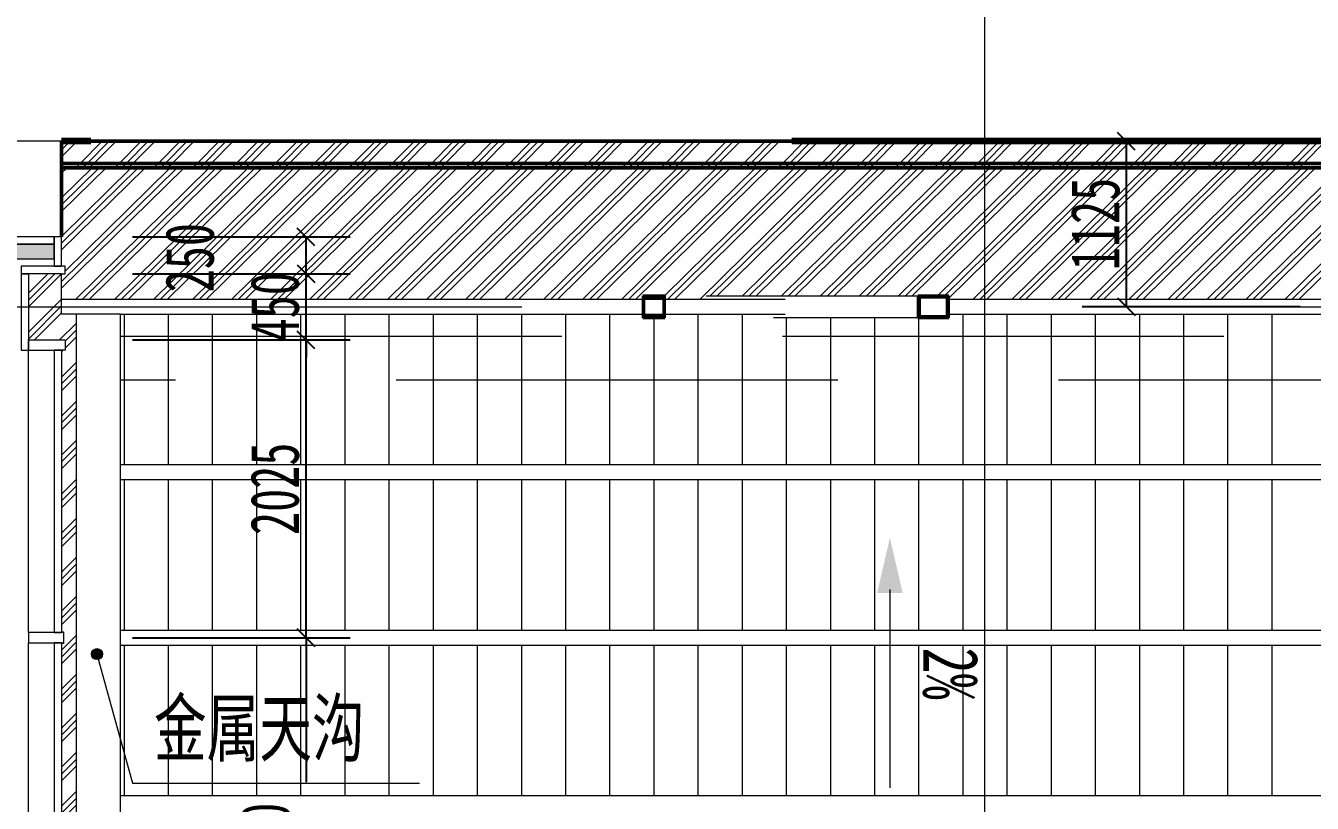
# Model space of a CAD drawing. Header units: millimetres. Extents: x 124696 to 347024, y 412631 to 564609.
# Drawn here: x 212904 to 221647, y 484477 to 489762 of the extents above; entities that cross this region are included whole.
import ezdxf

# ---------------------------------------------------------------- set-up
doc = ezdxf.new("R2010")
doc.units = ezdxf.units.MM
doc.header["$LTSCALE"] = 1500
doc.header["$MEASUREMENT"] = 0
for name, pattern in [('二层平面图$0$Aligning Line', [6.35, 3.175, -3.175]), ('二层平面图$0$IMPORT-216002', [3, 2, -1]), ('二层平面图$0$轴网线_12_3_3_3 mm', [21, 12, -3, 3, -3])]:
    doc.linetypes.add(name, pattern=pattern)
doc.layers.add('0-建筑底图', color=7, linetype='Continuous')
for name, color, linetype, lineweight in [('二层平面图$0$0-1', 7, 'Continuous', 5), ('二层平面图$0$A-LINE', 7, 'Continuous', 9), ('二层平面图$0$A-LINE-1', 7, '二层平面图$0$IMPORT-216002', 9), ('二层平面图$0$A-LINE-4', 7, '二层平面图$0$Aligning Line', 100), ('二层平面图$0$A-NORM-MODEL-1', 9, 'Continuous', 9), ('二层平面图$0$A-ROOF', 241, 'Continuous', 9), ('二层平面图$0$A-ROOF-3', 50, 'Continuous', 50), ('二层平面图$0$A-ROOF-GRID-1', 9, 'Continuous', 9), ('二层平面图$0$A-WALL-2', 170, 'Continuous', 20), ('二层平面图$0$A-WALL-CURT-PANEL-2', 7, 'Continuous', 9), ('二层平面图$0$A-WALL-CURT-PANEL-3', 140, 'Continuous', 9), ('二层平面图$0$A-WALL-CURT-STILE-2', 7, 'Continuous', 9), ('二层平面图$0$A-WALL-CURT-STILE-3', 7, 'Continuous', 9), ('二层平面图$0$ANNO-DIMS', 3, 'Continuous', 15), ('二层平面图$0$ANNO-DOTE-1', 10, '二层平面图$0$轴网线_12_3_3_3 mm', 15), ('二层平面图$0$ANNO-TEXT', 7, 'Continuous', 15), ('二层平面图$0$ANNO-TEXT-2', 210, 'Continuous', 15), ('二层平面图$0$DETAIL-1', 8, 'Continuous', 9), ('二层平面图$0$S-BEAM', 4, 'Continuous', 9), ('二层平面图$0$S-BEAM-1', 7, 'Continuous', 9), ('二层平面图$0$S-BEAM-2', 130, 'Continuous', 35), ('二层平面图$0$S-COLU-1', 250, 'Continuous', 5), ('二层平面图$0$S-COLU-2', 130, 'Continuous', 35), ('二层平面图$0$WALL-HATCH', 252, 'Continuous', 9)]:
    doc.layers.add(name, color=color, linetype=linetype, lineweight=lineweight)
doc.styles.add('二层平面图$0$黑体', font='simhei.ttf', dxfattribs={"width": 0.7, "height": 375})
doc.styles.add('二层平面图$0$黑体_5', font='simhei.ttf', dxfattribs={"width": 0.7, "height": 330})
doc.dimstyles.new('二层平面图$0$直线_2_2mm_黑体_引线_文字在上', dxfattribs={"dimscale": 304.8, "dimtxt": 412.811453, "dimasz": 0.393701, "dimexe": 0.984252, "dimexo": 0.0625, "dimgap": 0.147638, "dimtad": 1, "dimdec": 0, "dimzin": 0, "dimdsep": 46, "dimtxsty": '二层平面图$0$黑体_5', "dimblk1": '二层平面图$0$_Oblique', "dimblk2": '二层平面图$0$_Oblique', "dimsah": 1, "dimcen": 0.09, "dimazin": 0, "dimtfac": 1, "dimtdec": 4, "dimtix": 1, "dimtmove": 0, "dimatfit": 3, "dimfxl": 3.937008, "dimfxlon": 1, "dimtvp": 1, "dimtolj": 1, "dimtzin": 0, "dimarcsym": 2})
doc.dimstyles.new('二层平面图$0$直线_2_2mm_黑体_引线_文字在上_2', dxfattribs={"dimscale": 304.8, "dimtxt": 412.811453, "dimasz": 0.393701, "dimexe": 0.984252, "dimexo": 0.0625, "dimgap": 0.147638, "dimtad": 1, "dimdec": 0, "dimzin": 0, "dimdsep": 46, "dimtxsty": '二层平面图$0$黑体_5', "dimblk1": '二层平面图$0$_Oblique', "dimblk2": '二层平面图$0$_Oblique', "dimsah": 1, "dimcen": 0.09, "dimazin": 0, "dimtfac": 1, "dimtdec": 4, "dimtix": 1, "dimtmove": 2, "dimatfit": 3, "dimfxl": 3.937008, "dimfxlon": 1, "dimtvp": 1, "dimtolj": 1, "dimtzin": 0, "dimarcsym": 2})
pattern_1 = [(45, (0, 0), (-132.58252, 132.58252), []), (45, (46.88, 0), (0, 265.16504), []), (45, (-46.88, 0), (0, 265.16504), [])]

# ---------------------------------------------------------------- blocks, each defined once
blk = doc.blocks.new('二层平面图$0$屋顶檐口1 - 屋顶檐口1-2761451-104-2F')
at = {"layer": '二层平面图$0$A-ROOF-GRID-1'}
h = blk.add_hatch(dxfattribs=at)
h.set_pattern_fill('FP_47', color=256, style=0, pattern_type=2)
h.set_pattern_definition(pattern_1)
h.paths.add_polyline_path([(81754.6, 3375), (96750, 3375), (96750, 32625), (67975, 32625), (67975, 32475), (96600, 32475), (96600, 3525), (63000, 3525), (63000, 3375), (80374, 3375)])
h = blk.add_hatch(dxfattribs=at)
h.set_pattern_fill('FP_47', color=256, style=0, pattern_type=2)
h.set_pattern_definition(pattern_1)
h.paths.add_polyline_path([(74851.5, 3525), (96600, 3525), (96600, 32475), (67975, 32475), (67975, 32445), (96570, 32445), (96570, 3555), (63000, 3555), (63000, 3525), (69329.1, 3525)])
h = blk.add_hatch(dxfattribs=at)
h.set_pattern_fill('FP_66', color=256, style=0, pattern_type=2)
h.set_pattern_definition([(44.517, (0, 1022.05), (-132.58287, 130.36585), []), (44.517, (46.88, 1022.05), (0.00024, 260.73226), []), (44.517, (-46.88, 1022.05), (0.00024, 260.73226), [])])
h.paths.add_polyline_path([(74851.5, 31550), (95675, 31550), (96570, 32445), (67975, 32445), (67975, 31775), (68000, 31775), (68000, 31725), (67975, 31725), (67975, 31550), (71925, 31550), (71925, 31575), (72075, 31575), (72075, 31550), (72359.7, 31550), (72355, 31575), (74006.1, 31575), (74006.1, 31550)])
h.paths.add_polyline_path([(72065, 31550), (72065, 31565), (71935, 31565), (71935, 31550), (72050, 31550)])
at = {"layer": '二层平面图$0$A-ROOF-3'}
for p, q in [((67975, 32475), (67975, 32625)), ((67975, 32625), (96750, 32625)), ((67975, 32445), (67975, 32475)), ((96600, 32475), (67975, 32475)), ((67975, 31975), (67975, 32445)), ((96570, 32445), (67975, 32445))]:
    blk.add_line(p, q, dxfattribs=at)
blk = doc.blocks.new('二层平面图$0$SHS-Roof-center_rvt-1-104-2F')
at = {"layer": '二层平面图$0$A-NORM-MODEL-1'}
for p, q in [((71925, 31550), (67975, 31550)), ((72065, 31550), (71935, 31550)), ((72893.9, 31550), (72075, 31550)), ((95800, 31550), (74006.1, 31550)), ((68375, 31450), (71925, 31450)), ((68400, 31450), (68400, 30425)), ((68700, 31450), (68700, 30425)), ((69000, 31450), (69000, 30425)), ((69300, 31450), (69300, 30425)), ((69600, 31450), (69600, 30425)), ((69900, 31450), (69900, 30425)), ((70200, 31450), (70200, 30425)), ((70500, 31450), (70500, 30425)), ((70800, 31450), (70800, 30425)), ((71100, 31450), (71100, 30425)), ((71400, 31450), (71400, 30425)), ((71700, 31450), (71700, 30425)), ((71935, 31450), (72065, 31450)), ((72000, 31450), (72000, 31435)), ((72000, 31425), (72000, 30425)), ((72075, 31450), (72893.9, 31450)), ((72300, 31450), (72300, 30425)), ((72600, 31450), (72600, 30425)), ((72900, 31425), (72900, 30425)), ((73200, 31425), (73200, 30425)), ((73500, 31425), (73500, 30425)), ((73800, 31425), (73800, 30425)), ((74006.1, 31450), (95800, 31450)), ((74100, 31450), (74100, 30425)), ((74400, 31450), (74400, 30425)), ((74700, 31450), (74700, 30425)), ((75000, 31450), (75000, 30425)), ((75300, 31450), (75300, 30425)), ((75600, 31450), (75600, 30425)), ((75900, 31450), (75900, 30425)), ((76200, 31450), (76200, 30425)), ((95800, 30425), (68375, 30425)), ((68375, 30325), (95800, 30325)), ((68400, 30325), (68400, 29300)), ((68700, 30325), (68700, 29300)), ((69000, 30325), (69000, 29300)), ((69300, 30325), (69300, 29300)), ((69600, 30325), (69600, 29300)), ((69900, 30325), (69900, 29300)), ((70200, 30325), (70200, 29300)), ((70500, 30325), (70500, 29300)), ((70800, 30325), (70800, 29300)), ((71100, 30325), (71100, 29300)), ((71400, 30325), (71400, 29300)), ((71700, 30325), (71700, 29300)), ((72000, 30325), (72000, 29300)), ((72300, 30325), (72300, 29300)), ((72600, 30325), (72600, 29300)), ((72900, 30325), (72900, 29300)), ((73200, 30325), (73200, 29300)), ((73500, 30325), (73500, 29300)), ((73800, 30325), (73800, 29300)), ((74100, 30325), (74100, 29300)), ((74400, 30325), (74400, 29300)), ((74700, 30325), (74700, 29300)), ((75000, 30325), (75000, 29300)), ((75300, 30325), (75300, 29300)), ((75600, 30325), (75600, 29300)), ((75900, 30325), (75900, 29300)), ((76200, 30325), (76200, 29300)), ((95800, 29300), (68375, 29300)), ((68375, 29200), (95800, 29200)), ((68400, 29200), (68400, 28175)), ((68700, 29200), (68700, 28175)), ((69000, 29200), (69000, 28175)), ((69300, 29200), (69300, 28175)), ((69600, 29200), (69600, 28175)), ((69900, 29200), (69900, 28175)), ((70200, 29200), (70200, 28175)), ((70500, 29200), (70500, 28175)), ((70800, 29200), (70800, 28175)), ((71100, 29200), (71100, 28175)), ((71400, 29200), (71400, 28175)), ((71700, 29200), (71700, 28175)), ((72000, 29200), (72000, 28175)), ((72300, 29200), (72300, 28175)), ((72600, 29200), (72600, 28175)), ((72900, 29200), (72900, 28175)), ((73200, 29200), (73200, 28175)), ((73500, 29200), (73500, 28175)), ((73800, 29200), (73800, 28175)), ((74100, 29200), (74100, 28175)), ((74400, 29200), (74400, 28175)), ((74700, 29200), (74700, 28175)), ((75000, 29200), (75000, 28175)), ((75300, 29200), (75300, 28175)), ((75600, 29200), (75600, 28175)), ((75900, 29200), (75900, 28175)), ((76200, 29200), (76200, 28175)), ((95800, 28175), (68375, 28175))]:
    blk.add_line(p, q, dxfattribs=at)
at = {"layer": '二层平面图$0$A-ROOF'}
blk.add_blockref('二层平面图$0$屋顶檐口1 - 屋顶檐口1-2761451-104-2F', (0, 0), dxfattribs=at)
blk = doc.blocks.new('二层平面图$0$S-梁-钢-箱形1 - _-150x150x10x10-V91-104-2F')
at = {"layer": '二层平面图$0$S-BEAM-1'}
h = blk.add_hatch(color=256, dxfattribs=at)
h.paths.add_polyline_path([(74006.1, 31425), (74006.1, 31575), (73793.9, 31575), (73793.9, 31425)])
h.paths.add_polyline_path([(73808.1, 31435), (73808.1, 31565), (73991.9, 31565), (73991.9, 31435)])
for p, q in [((72355, 31575), (73793.9, 31575)), ((73793.9, 31425), (72813.4, 31425))]:
    blk.add_line(p, q, dxfattribs=at)
at = {"layer": '二层平面图$0$S-BEAM-2'}
for p, q in [((74006.1, 31575), (73793.9, 31575)), ((73793.9, 31575), (73793.9, 31425)), ((73808.1, 31435), (73808.1, 31565)), ((73808.1, 31565), (73991.9, 31565)), ((73991.9, 31565), (73991.9, 31435)), ((74006.1, 31425), (74006.1, 31575)), ((73793.9, 31425), (74006.1, 31425)), ((73991.9, 31435), (73808.1, 31435))]:
    blk.add_line(p, q, dxfattribs=at)
blk = doc.blocks.new('二层平面图$0$SHS-Structure-Center_rvt-1-104-2F')
at = {"layer": '二层平面图$0$S-COLU-1'}
h = blk.add_hatch(color=256, dxfattribs=at)
h.paths.add_polyline_path([(72075, 31425), (72075, 31575), (71925, 31575), (71925, 31425)])
h.paths.add_polyline_path([(71935, 31435), (71935, 31565), (72065, 31565), (72065, 31435)])
at = {"layer": '二层平面图$0$S-COLU-2'}
for p, q in [((72075, 31575), (71925, 31575)), ((71925, 31575), (71925, 31425)), ((71935, 31565), (72065, 31565)), ((71935, 31435), (71935, 31565)), ((72065, 31565), (72065, 31435)), ((72075, 31425), (72075, 31575)), ((71925, 31425), (72075, 31425)), ((72065, 31435), (71935, 31435))]:
    blk.add_line(p, q, dxfattribs=at)
at = {"layer": '二层平面图$0$S-BEAM'}
blk.add_blockref('二层平面图$0$S-梁-钢-箱形1 - _-150x150x10x10-V91-104-2F', (0, 0), dxfattribs=at)
blk = doc.blocks.new('二层平面图$0$系统嵌板 - 00S-玻璃-12648446-104-2F')
at = {"layer": '二层平面图$0$A-WALL-CURT-PANEL-3'}
for p, q in [((-960, 0), (-960, -50)), ((960, 0), (955, 0)), ((960, -50), (960, 0)), ((-960, -50), (960, -50))]:
    blk.add_line(p, q, dxfattribs=at)
blk = doc.blocks.new('二层平面图$0$系统嵌板 - 00S-玻璃-V32-104-2F')
at = {"layer": '二层平面图$0$A-WALL-CURT-PANEL-3'}
for p, q in [((-1085, 0), (-1090, 0)), ((-1090, 0), (-1090, -50)), ((1090, 0), (1085, 0)), ((1090, -50), (1090, 0)), ((-1090, -50), (1090, -50))]:
    blk.add_line(p, q, dxfattribs=at)
blk = doc.blocks.new('二层平面图$0$矩形竖梃 - 幕墙龙骨_70_250-V33-104-2F')
at = {"layer": '二层平面图$0$A-WALL-CURT-STILE-3'}
for p, q in [((-35, 225), (35, 225)), ((-35, -14), (-35, 225)), ((35, 225), (35, -14.2))]:
    blk.add_line(p, q, dxfattribs=at)
blk = doc.blocks.new('二层平面图$0$矩形竖梃 - 幕墙龙骨_50_225_隐框-11906410-104-2F')
at = {"layer": '二层平面图$0$A-WALL-CURT-STILE-2'}
blk.add_line((67750, 20285), (67750, 22465), dxfattribs=at)
blk = doc.blocks.new('二层平面图$0$矩形竖梃 - 幕墙龙骨_50_225_隐框-11906434-104-2F')
at = {"layer": '二层平面图$0$A-WALL-CURT-STILE-2'}
blk.add_line((67750, 29285), (67750, 31205), dxfattribs=at)
blk = doc.blocks.new('二层平面图$0$矩形竖梃 - 幕墙龙骨_70_250-V135-104-2F')
at = {"layer": '二层平面图$0$A-WALL-CURT-STILE-3'}
for p, q in [((0, 225), (-70, 225)), ((-70, 225), (-70, 0))]:
    blk.add_line(p, q, dxfattribs=at)
blk = doc.blocks.new('二层平面图$0$系统嵌板 - 深灰色蜂窝铝板-12268435-104-2F')
at = {"layer": '二层平面图$0$A-WALL-CURT-PANEL-3'}
for p, q in [((260, 50), (-260, 50)), ((-260, 50), (-260, 0)), ((-260, 0), (-190, 0)), ((260, 0), (260, 50))]:
    blk.add_line(p, q, dxfattribs=at)
blk = doc.blocks.new('二层平面图$0$系统嵌板 - 深灰色蜂窝铝板-12268436-104-2F')
at = {"layer": '二层平面图$0$A-WALL-CURT-PANEL-3'}
for p, q in [((150, 50), (-150, 50)), ((-150, 50), (-150, 0)), ((-150, 0), (-100, 0)), ((125, 0), (150, 0)), ((150, 0), (150, 50))]:
    blk.add_line(p, q, dxfattribs=at)
blk = doc.blocks.new('二层平面图$0$系统嵌板 - 白色艾特板-12950984-104-2F')
at = {"layer": '二层平面图$0$A-WALL-CURT-PANEL-3'}
for p, q in [((210.5, 0), (-210.5, 0)), ((-210.5, 0), (-210.5, -50)), ((210.5, -50), (210.5, 0)), ((-210.5, -50), (210.5, -50))]:
    blk.add_line(p, q, dxfattribs=at)
blk = doc.blocks.new('二层平面图$0$系统嵌板 - 深灰色蜂窝铝板-11925147-104-2F')
at = {"layer": '二层平面图$0$A-WALL-CURT-PANEL-3'}
for p, q in [((100, 50), (-100, 50)), ((-100, 50), (-100, 0)), ((-100, 0), (100, 0)), ((100, 0), (100, 50))]:
    blk.add_line(p, q, dxfattribs=at)
blk = doc.blocks.new('二层平面图$0$符号排水箭头_虚线 - 排水箭头-5917014-104-2F')
at = {"layer": '二层平面图$0$ANNO-TEXT'}
blk.add_hatch(color=256, dxfattribs=at).paths.add_polyline_path([(2.5, 0.577), (2.5, -0.577), (0, 0)])
at = {"layer": '二层平面图$0$ANNO-TEXT-2'}
blk.add_line((2.339, 0), (11.339, 0), dxfattribs=at)
blk = doc.blocks.new('二层平面图$0$00_引注_规范_ - 00_引注_规范_-5758521-104-2F')
at = {"layer": '二层平面图$0$ANNO-TEXT'}
for p, q in [((0, 0), (8, 0)), ((8, 0), (13, 0))]:
    blk.add_line(p, q, dxfattribs=at)
blk = doc.blocks.new('二层平面图$0$_Oblique')
at = {"color": 0, "linetype": 'ByBlock', "lineweight": -2}
blk.add_line((-0.5, -0.5), (0.5, 0.5), dxfattribs=at)
blk = doc.blocks.new('*D2510')
at = {"layer": '二层平面图$0$ANNO-DIMS', "color": 0, "lineweight": -2, "transparency": 16777216}
for p, q in [((68456.7, 29250), (69937.7, 29250)), ((69637.7, 29250), (69637.7, 28267.6)), ((69637.7, 27000), (69637.7, 27539.1)), ((68456.7, 27000), (69937.7, 27000))]:
    blk.add_line(p, q, dxfattribs=at)
at = {"layer": '二层平面图$0$ANNO-DIMS', "color": 0, "lineweight": -2, "transparency": 16777216, "xscale": 120, "yscale": 120, "zscale": 120}
for p, rotation in [((69637.7, 29250), 90), ((69637.7, 27000), 270)]:
    blk.add_blockref('二层平面图$0$_Oblique', p, dxfattribs=dict(at, rotation=rotation))
at = {"layer": '二层平面图$0$ANNO-DIMS', "color": 0, "transparency": 16777216, "insert": (69195.5, 27500.1), "char_height": 330, "width": 806.422, "attachment_point": 1, "rotation": 90, "line_spacing_factor": 0.872751, "style": '二层平面图$0$黑体_5'}
blk.add_mtext('\\A1;2250', dxfattribs=at)
blk = doc.blocks.new('*D2511')
at = {"layer": '二层平面图$0$ANNO-DIMS', "color": 0, "lineweight": -2, "transparency": 16777216}
for p, q in [((68456.7, 31275), (69937.7, 31275)), ((69637.7, 29250), (69637.7, 31275)), ((68456.7, 29250), (69937.7, 29250))]:
    blk.add_line(p, q, dxfattribs=at)
at = {"layer": '二层平面图$0$ANNO-DIMS', "color": 0, "lineweight": -2, "transparency": 16777216, "xscale": 120, "yscale": 120, "zscale": 120}
for p, rotation in [((69637.7, 31275), 90), ((69637.7, 29250), 270)]:
    blk.add_blockref('二层平面图$0$_Oblique', p, dxfattribs=dict(at, rotation=rotation))
at = {"layer": '二层平面图$0$ANNO-DIMS', "color": 0, "transparency": 16777216, "insert": (69425.8, 30262.5), "char_height": 330, "width": 806.422, "attachment_point": 5, "rotation": 90, "style": '二层平面图$0$黑体_5'}
blk.add_mtext('\\A1;2025', dxfattribs=at)
blk = doc.blocks.new('*D2512')
at = {"layer": '二层平面图$0$ANNO-DIMS', "color": 0, "lineweight": -2, "transparency": 16777216}
for p, q in [((69637.7, 31725), (69637.7, 31845)), ((68456.7, 31725), (69937.7, 31725)), ((69637.7, 31275), (69637.7, 31725)), ((68456.7, 31275), (69937.7, 31275)), ((69637.7, 31275), (69637.7, 31155))]:
    blk.add_line(p, q, dxfattribs=at)
at = {"layer": '二层平面图$0$ANNO-DIMS', "color": 0, "lineweight": -2, "transparency": 16777216, "xscale": 120, "yscale": 120, "zscale": 120}
for p, rotation in [((69637.7, 31725), 270), ((69637.7, 31275), 90)]:
    blk.add_blockref('二层平面图$0$_Oblique', p, dxfattribs=dict(at, rotation=rotation))
at = {"layer": '二层平面图$0$ANNO-DIMS', "color": 0, "transparency": 16777216, "insert": (69425.8, 31500), "char_height": 330, "width": 604.817, "attachment_point": 5, "rotation": 90, "style": '二层平面图$0$黑体_5'}
blk.add_mtext('\\A1;450', dxfattribs=at)
blk = doc.blocks.new('*D2513')
at = {"layer": '二层平面图$0$ANNO-DIMS', "color": 0, "lineweight": -2, "transparency": 16777216}
for p, q in [((68456.7, 31975), (69937.7, 31975)), ((69637.7, 31725), (69637.7, 31975)), ((68456.7, 31725), (69937.7, 31725))]:
    blk.add_line(p, q, dxfattribs=at)
at = {"layer": '二层平面图$0$ANNO-DIMS', "color": 0, "lineweight": -2, "transparency": 16777216, "xscale": 120, "yscale": 120, "zscale": 120}
for p, rotation in [((69637.7, 31975), 90), ((69637.7, 31725), 270)]:
    blk.add_blockref('二层平面图$0$_Oblique', p, dxfattribs=dict(at, rotation=rotation))
at = {"layer": '二层平面图$0$ANNO-DIMS', "color": 0, "transparency": 16777216, "insert": (68679.8, 31598), "char_height": 330, "width": 604.817, "attachment_point": 1, "rotation": 90, "line_spacing_factor": 0.872751, "style": '二层平面图$0$黑体_5'}
blk.add_mtext('\\A1;250', dxfattribs=at)
blk = doc.blocks.new('*D2514')
at = {"layer": '二层平面图$0$ANNO-DIMS', "color": 0, "lineweight": -2, "transparency": 16777216}
for p, q in [((76392.1, 32625), (74911.1, 32625)), ((75211.1, 32625), (75211.1, 31500)), ((76392.1, 31500), (74911.1, 31500))]:
    blk.add_line(p, q, dxfattribs=at)
at = {"layer": '二层平面图$0$ANNO-DIMS', "color": 0, "lineweight": -2, "transparency": 16777216, "xscale": 120, "yscale": 120, "zscale": 120}
for p, rotation in [((75211.1, 32625), 90), ((75211.1, 31500), 270)]:
    blk.add_blockref('二层平面图$0$_Oblique', p, dxfattribs=dict(at, rotation=rotation))
at = {"layer": '二层平面图$0$ANNO-DIMS', "color": 0, "transparency": 16777216, "insert": (75001.1, 32062.5), "char_height": 330, "width": 806.422, "attachment_point": 5, "rotation": 90, "style": '二层平面图$0$黑体_5'}
blk.add_mtext('\\A1;1125', dxfattribs=at)
blk = doc.blocks.new('二层平面图')
at = {"layer": '二层平面图$0$ANNO-TEXT'}
h = blk.add_hatch(color=8, dxfattribs=at)
edge = h.paths.add_edge_path()
edge.add_arc((68215.9, 29138.9), 37.5, 0, 360)
at = {"layer": '二层平面图$0$DETAIL-1'}
h = blk.add_hatch(dxfattribs=at)
h.set_pattern_fill('FP_47', color=8, style=0, pattern_type=2)
h.set_pattern_definition(pattern_1)
h.paths.add_polyline_path([(67989, 27000), (68075, 27000), (68075, 31450), (67975, 31450), (67975, 31725), (67750, 31725), (67750, 31275), (68000, 31275), (68000, 31205), (67975, 31205), (67975, 29290), (67989, 29290), (67989, 29210), (67975, 29210), (67975, 27040), (67989, 27040)])
at = {"layer": '二层平面图$0$WALL-HATCH'}
h = blk.add_hatch(dxfattribs=at)
h.set_pattern_fill('FP_124', color=8, angle=-113.578, style=0, pattern_type=2)
h.set_pattern_definition([(246.422, (40449.556, 31917.38), (-0.21196, -152.88676), [26.213, -13.882, 69.19, -13.882, -42.855]), (246.422, (40449.556, 31917.38), (-0.21196, -152.88676), [-123.167, 26.213, -16.642]), (293.58, (40489.474, 31917.38), (66.51436, -0.00144), [26.213, -13.882, 69.26, -13.882, -42.855]), (293.58, (40489.474, 31917.38), (66.51436, -0.00144), [-123.237, 26.213, -16.642]), (180, (40489.47, 31917.38), (-2e-11, -152.4), [39.907, -26.604]), (180, (40456.22, 31780.22), (-2e-11, -152.4), [39.907, -26.604]), (270, (40500, 31893.26), (66.513, -7e-12), [12.722, -139.678]), (270, (40466.744, 31817.06), (66.513, -7e-12), [12.722, -139.678]), (270, (40439.04, 31893.26), (66.513, -7e-12), [12.722, -139.678]), (270, (40405.784, 31817.06), (66.513, -7e-12), [12.722, -139.678])])
h.paths.add_polyline_path([(67925, 31825), (67925, 31925), (40775, 31925), (40775, 31825), (66567.8, 31825)])
h.paths.add_polyline_path([(30671.8, 31825), (31225, 31825), (31225, 31925), (17450, 31925), (17450, 31825), (27910.6, 31825)])
at = {"layer": '二层平面图$0$A-LINE', "color": 8}
for p, q in [((67975, 31725), (67750, 31725)), ((67750, 31725), (67750, 31275)), ((67975, 31450), (67975, 31725)), ((68075, 31450), (67975, 31450)), ((68375, 31450), (68075, 31450)), ((68075, 31450), (68075, 27000)), ((68375, 27000), (68375, 31450)), ((67750, 31275), (68000, 31275)), ((68000, 31275), (68000, 31205)), ((68000, 31205), (67975, 31205)), ((67975, 31205), (67975, 29290)), ((67975, 29290), (67989, 29290)), ((67989, 29290), (67989, 29210)), ((67989, 29210), (67975, 29210)), ((67975, 29210), (67975, 27040))]:
    blk.add_line(p, q, dxfattribs=at)
at = {"layer": '二层平面图$0$A-LINE-1', "color": 8}
for p, q in [((78750, 32625), (41625.1, 32625)), ((68375, 31300), (95750, 31300)), ((95750, 31000), (68375, 31000))]:
    blk.add_line(p, q, dxfattribs=at)
at = {"layer": '二层平面图$0$A-LINE-4', "color": 8}
blk.add_line((96750, 32625), (67975, 32625), dxfattribs=at)
at = {"layer": '二层平面图$0$A-WALL-2', "color": 8}
for p, q in [((67925, 31925), (40775, 31925)), ((67925, 31825), (67925, 31925)), ((40775, 31825), (67925, 31825))]:
    blk.add_line(p, q, dxfattribs=at)
at = {"layer": '二层平面图$0$ANNO-DOTE-1', "color": 8}
for p, q in [((74250, -6710.3), (74250, 106757.2)), ((-18896.2, 31500), (161528.2, 31500))]:
    blk.add_line(p, q, dxfattribs=at)
at = {"layer": '二层平面图$0$ANNO-TEXT', "color": 8}
blk.add_line((68215.9, 29138.9), (68458.3, 28262.5), dxfattribs=at)
blk.add_circle((68215.9, 29138.9), 37.5, dxfattribs=at)
at = {"layer": '二层平面图$0$0-1', "color": 8}
for name in ['二层平面图$0$SHS-Roof-center_rvt-1-104-2F', '二层平面图$0$SHS-Structure-Center_rvt-1-104-2F']:
    blk.add_blockref(name, (0, 0), dxfattribs=at)
at = {"layer": '二层平面图$0$A-WALL-CURT-PANEL-2', "color": 8}
for name, p in [('二层平面图$0$系统嵌板 - 白色艾特板-12950984-104-2F', (67714.5, 31975)), ('二层平面图$0$系统嵌板 - 深灰色蜂窝铝板-12268436-104-2F', (67850, 31725))]:
    blk.add_blockref(name, p, dxfattribs=at)
for name, p, rotation in [('二层平面图$0$系统嵌板 - 深灰色蜂窝铝板-11925147-104-2F', (67975, 31875), 90), ('二层平面图$0$系统嵌板 - 深灰色蜂窝铝板-12268435-104-2F', (67750, 31465), 90), ('二层平面图$0$系统嵌板 - 00S-玻璃-12648446-104-2F', (67975, 30245), 269.9999999999999), ('二层平面图$0$系统嵌板 - 00S-玻璃-V32-104-2F', (67975, 28125), 269.9999999999999)]:
    blk.add_blockref(name, p, dxfattribs=dict(at, rotation=rotation))
at = {"layer": '二层平面图$0$A-WALL-CURT-STILE-2', "color": 8, "rotation": 89.99999999999991}
blk.add_blockref('二层平面图$0$矩形竖梃 - 幕墙龙骨_70_250-V135-104-2F', (67975, 31275), dxfattribs=at)
at = {"layer": '二层平面图$0$A-WALL-CURT-STILE-2', "color": 8}
for name, p in [('二层平面图$0$矩形竖梃 - 幕墙龙骨_50_225_隐框-11906434-104-2F', (0, 0)), ('二层平面图$0$矩形竖梃 - 幕墙龙骨_50_225_隐框-11906410-104-2F', (0, 6750))]:
    blk.add_blockref(name, p, dxfattribs=at)
at = {"layer": '二层平面图$0$A-WALL-CURT-STILE-2', "color": 8, "extrusion": (0, 0, -1), "rotation": 270.0000000000001}
blk.add_blockref('二层平面图$0$矩形竖梃 - 幕墙龙骨_70_250-V33-104-2F', (-67975, 29250), dxfattribs=at)
at = {"layer": '二层平面图$0$ANNO-TEXT', "color": 8, "xscale": 150, "yscale": 150, "zscale": 150, "rotation": 269.999999999999}
blk.add_blockref('二层平面图$0$符号排水箭头_虚线 - 排水箭头-5917014-104-2F', (73604.6, 29930), dxfattribs=at)
at = {"layer": '二层平面图$0$ANNO-TEXT', "color": 8, "xscale": 150, "yscale": 150, "zscale": 150}
blk.add_blockref('二层平面图$0$00_引注_规范_ - 00_引注_规范_-5758521-104-2F', (68458.3, 28262.5), dxfattribs=at)
at = {"layer": '二层平面图$0$ANNO-TEXT', "color": 8, "insert": (74206.9, 29184.6), "char_height": 375, "width": 471.392, "attachment_point": 1, "rotation": 270, "style": '二层平面图$0$黑体'}
blk.add_mtext('2%', dxfattribs=at)
at = {"layer": '二层平面图$0$ANNO-TEXT', "color": 8, "insert": (68603.3, 28824.3), "char_height": 375, "width": 1885.569, "attachment_point": 1, "style": '二层平面图$0$黑体'}
blk.add_mtext('金属天沟', dxfattribs=at)
at = {"layer": '二层平面图$0$ANNO-DIMS', "color": 8}
for base, p1, p2, override, picture, middle in [((75211.1, 31500), (76411.1, 32625), (76411.1, 31500), {"dimpost": '<>', "dimfxl": 1125}, '*D2514', (75001.1, 32062.5)), ((69637.7, 31725), (68437.7, 31275), (68437.7, 31725), {"dimpost": '<>', "dimfxl": 450}, '*D2512', (69425.8, 31500)), ((69637.7, 31275), (68437.7, 29250), (68437.7, 31275), {"dimpost": '<>', "dimfxl": 2025}, '*D2511', (69425.8, 30262.5))]:
    dim = blk.add_linear_dim(base=base, p1=p1, p2=p2, angle=90, dimstyle='二层平面图$0$直线_2_2mm_黑体_引线_文字在上', override=override, dxfattribs=at)
    dim.commit()
    dim.dimension.update_dxf_attribs({"geometry": picture, "text_midpoint": middle})
for base, p1, p2, override, picture, middle in [((69637.7, 31975), (68437.7, 31725), (68437.7, 31975), {"dimpost": '<>', "dimfxl": 250}, '*D2513', (68899.8, 31900.4)), ((69637.7, 29250), (68437.7, 27000), (68437.7, 29250), {"dimpost": '<>', "dimfxl": 2250}, '*D2510', (69415.5, 27903.3))]:
    dim = blk.add_linear_dim(base=base, p1=p1, p2=p2, angle=90, dimstyle='二层平面图$0$直线_2_2mm_黑体_引线_文字在上_2', override=override, dxfattribs=at)
    dim.commit()
    dim.dimension.update_dxf_attribs({"geometry": picture, "text_midpoint": middle, "dimtype": 160, "text_rotation": 90})

msp = doc.modelspace()

# ---------------------------------------------------------------- block references
at = {"layer": '0-建筑底图'}
msp.add_blockref('二层平面图', (145171.7, 456352), dxfattribs=at)

doc.saveas('drawing.dxf')
